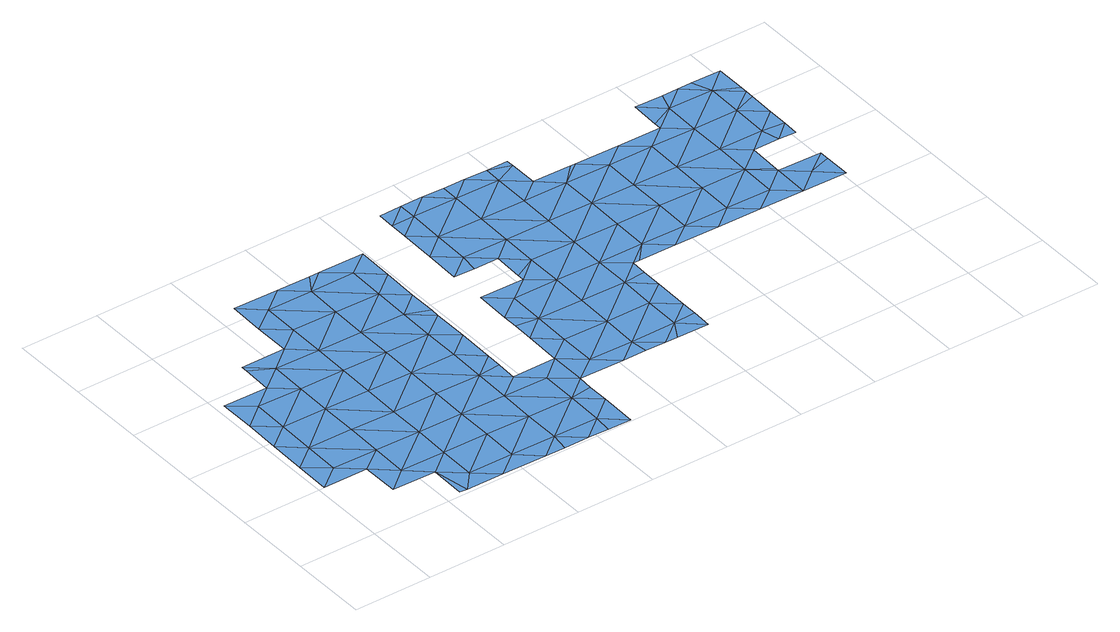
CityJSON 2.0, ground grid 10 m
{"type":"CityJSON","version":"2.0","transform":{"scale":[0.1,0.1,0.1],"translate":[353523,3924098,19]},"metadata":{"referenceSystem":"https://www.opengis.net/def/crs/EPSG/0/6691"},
"CityObjects":{
"waterbody1":{"type":"WaterBody","attributes":{"name":"3","class":"1140","function":"1","WaterBodyRiverFloodingRiskAttribute.description":"6","WaterBodyRiverFloodingRiskAttribute.rankOrg":"1","WaterBodyRiverFloodingRiskAttribute.adminType":"2","WaterBodyRiverFloodingRiskAttribute.scale":"L2"},"geometry":[{"type":"MultiSurface","lod":"1","boundaries":[[[0,1,2]],[[3,1,0]],[[4,5,2]],[[4,2,1]],[[4,6,5]],[[5,6,7]],[[8,4,1]],[[9,10,3]],[[11,7,12]],[[7,6,12]],[[1,3,8]],[[13,6,4]],[[9,14,10]],[[8,15,4]],[[12,16,11]],[[3,10,8]],[[15,13,4]],[[17,14,18]],[[14,19,10]],[[17,20,14]],[[10,21,8]],[[12,6,22]],[[22,6,13]],[[12,22,16]],[[8,21,15]],[[17,23,20]],[[14,20,19]],[[21,10,19]],[[15,24,13]],[[21,24,15]],[[25,26,27]],[[25,16,26]],[[16,22,26]],[[23,28,20]],[[20,29,19]],[[24,30,13]],[[13,31,22]],[[26,32,27]],[[19,33,21]],[[34,28,23]],[[29,33,19]],[[31,13,30]],[[26,22,31]],[[20,28,29]],[[21,35,24]],[[33,35,21]],[[26,36,32]],[[36,26,31]],[[24,37,30]],[[34,38,28]],[[35,37,24]],[[30,39,31]],[[40,32,41]],[[38,42,28]],[[32,36,41]],[[43,38,34]],[[29,42,33]],[[29,28,42]],[[44,40,45]],[[40,41,45]],[[36,31,39]],[[30,37,39]],[[42,46,33]],[[33,47,35]],[[48,38,43]],[[46,47,33]],[[49,50,36]],[[51,44,45]],[[35,47,37]],[[36,39,49]],[[41,36,50]],[[45,41,50]],[[47,52,37]],[[53,51,45]],[[37,54,39]],[[55,46,42]],[[38,48,56]],[[57,56,48]],[[39,54,49]],[[42,38,55]],[[45,50,53]],[[46,58,47]],[[38,56,55]],[[37,52,54]],[[53,59,51]],[[60,52,47]],[[58,61,47]],[[61,60,47]],[[46,62,58]],[[63,53,50]],[[56,57,64]],[[46,55,62]],[[65,55,56]],[[49,54,66]],[[50,49,63]],[[67,54,52]],[[63,49,66]],[[67,52,60]],[[56,64,65]],[[68,69,53]],[[59,53,69]],[[65,70,55]],[[55,71,62]],[[66,54,72]],[[55,70,71]],[[54,67,72]],[[58,62,73]],[[53,63,68]],[[71,73,62]],[[74,63,66]],[[75,66,72]],[[66,75,74]],[[63,76,68]],[[76,63,74]],[[73,71,77]],[[69,68,78]],[[79,77,71]],[[78,68,76]],[[80,73,77]],[[81,73,80]],[[80,82,81]],[[83,81,82]],[[84,83,82]],[[79,85,77]],[[86,84,82]],[[87,84,86]],[[88,85,79]],[[80,77,89]],[[82,80,89]],[[90,87,86]],[[77,85,89]],[[82,91,86]],[[92,93,94]],[[95,85,88]],[[93,96,94]],[[97,82,89]],[[91,90,86]],[[92,98,99]],[[98,92,94]],[[91,82,97]],[[100,85,95]],[[94,96,101]],[[85,102,89]],[[103,99,104]],[[103,105,106]],[[100,102,85]],[[99,98,104]],[[100,95,107]],[[108,109,101]],[[105,103,104]],[[110,94,101]],[[108,90,109]],[[90,91,109]],[[102,111,89]],[[98,94,110]],[[112,104,98]],[[97,89,111]],[[107,113,100]],[[110,101,109]],[[105,104,114]],[[115,98,110]],[[91,97,116]],[[91,117,109]],[[118,100,113]],[[116,97,111]],[[112,98,115]],[[102,100,119]],[[109,117,110]],[[100,118,119]],[[114,104,112]],[[102,120,111]],[[120,102,119]],[[91,116,117]],[[110,121,115]],[[120,122,111]],[[123,116,111]],[[124,114,112]],[[121,110,117]],[[125,112,115]],[[123,111,122]],[[124,112,126]],[[127,115,121]],[[128,116,123]],[[116,129,117]],[[128,129,116]],[[130,128,123]],[[125,115,127]],[[126,112,125]],[[121,117,131]],[[121,132,127]],[[133,126,125]],[[134,125,127]],[[128,130,135]],[[131,117,129]],[[132,134,127]],[[132,121,131]],[[133,125,136]],[[136,125,134]],[[137,129,128]],[[138,128,135]],[[133,136,139]],[[137,131,129]],[[140,138,135]],[[141,134,132]],[[137,128,138]],[[131,142,132]],[[143,141,132]],[[144,131,137]],[[142,143,132]],[[142,131,144]],[[145,137,138]],[[138,140,146]],[[137,145,144]],[[147,146,140]],[[138,146,145]],[[143,142,148]],[[149,150,144]],[[150,148,142]],[[144,145,149]],[[142,144,150]],[[151,146,147]],[[146,152,145]],[[149,145,152]],[[153,148,150]],[[146,151,152]],[[147,154,151]],[[149,155,150]],[[156,155,149]],[[156,149,152]],[[154,157,151]],[[151,157,152]],[[150,155,153]],[[158,156,152]],[[159,158,152]],[[159,152,157]],[[160,161,153]],[[154,162,157]],[[161,160,163]],[[153,155,160]],[[164,155,156]],[[160,165,163]],[[166,156,158]],[[162,154,167]],[[168,157,162]],[[169,166,158]],[[155,170,160]],[[167,171,162]],[[172,165,160]],[[171,168,162]],[[164,156,166]],[[170,155,164]],[[173,166,169]],[[172,160,170]],[[174,164,166]],[[173,174,166]],[[173,169,175]],[[176,172,170]],[[177,170,164]],[[178,177,164]],[[178,164,174]],[[177,179,170]],[[179,180,170]],[[176,170,180]]]}]}
},
"vertices":[
[8,101,2],[37,123,2],[9,146,2],[65,100,2],[38,169,2],[10,193,2],[39,216,2],[11,239,2],[94,122,2],[65,53,2],[93,76,2],[11,285,2],[40,262,2],[95,215,2],[121,52,2],[95,168,2],[68,284,2],[129,5,2],[120,6,2],[150,75,2],[149,28,2],[151,121,2],[96,261,2],[177,5,2],[151,167,2],[69,322,2],[97,307,2],[69,330,2],[206,28,2],[207,74,2],[152,214,2],[153,260,2],[126,330,2],[207,120,2],[234,4,2],[208,166,2],[154,306,2],[209,213,2],[263,27,2],[210,259,2],[126,376,2],[154,352,2],[263,73,2],[259,3,2],[127,422,2],[155,398,2],[264,119,2],[265,165,2],[291,3,2],[210,305,2],[211,351,2],[184,421,2],[266,212,2],[212,397,2],[266,258,2],[320,72,2],[319,26,2],[317,2,2],[293,141,2],[227,420,2],[294,188,2],[294,168,2],[321,118,2],[268,350,2],[347,2,2],[348,49,2],[267,304,2],[295,235,2],[269,397,2],[240,420,2],[348,76,2],[349,95,2],[295,280,2],[349,141,2],[296,327,2],[296,292,2],[297,373,2],[378,117,2],[298,419,2],[406,94,2],[378,163,2],[350,187,2],[379,210,2],[351,214,2],[351,234,2],[434,116,2],[380,256,2],[352,279,2],[436,94,2],[435,162,2],[409,278,2],[437,255,2],[353,372,2],[352,326,2],[381,349,2],[462,93,2],[378,325,2],[436,209,2],[382,395,2],[354,418,2],[491,116,2],[410,325,2],[492,162,2],[354,441,2],[383,441,2],[383,464,2],[355,464,2],[478,93,2],[409,287,2],[437,301,2],[438,348,2],[493,208,2],[440,440,2],[519,92,2],[412,464,2],[439,394,2],[493,254,2],[494,300,2],[520,118,2],[520,138,2],[521,184,2],[495,347,2],[521,210,2],[522,231,2],[440,463,2],[496,439,2],[468,463,2],[496,393,2],[550,253,2],[551,299,2],[530,231,2],[552,346,2],[552,392,2],[497,462,2],[525,415,2],[578,230,2],[525,452,2],[608,298,2],[607,252,2],[525,462,2],[635,229,2],[574,414,2],[609,391,2],[581,414,2],[608,345,2],[664,297,2],[663,251,2],[691,228,2],[638,413,2],[665,344,2],[666,390,2],[720,250,2],[721,296,2],[694,412,2],[748,227,2],[722,389,2],[722,343,2],[749,273,2],[750,319,2],[749,278,2],[723,435,2],[694,421,2],[777,250,2],[695,459,2],[779,388,2],[731,458,2],[778,342,2],[805,226,2],[805,272,2],[784,319,2],[780,434,2],[805,259,2],[752,458,2],[807,339,2],[807,365,2],[806,318,2],[770,458,2],[808,410,2],[808,399,2],[808,419,2],[808,457,2]
]}
